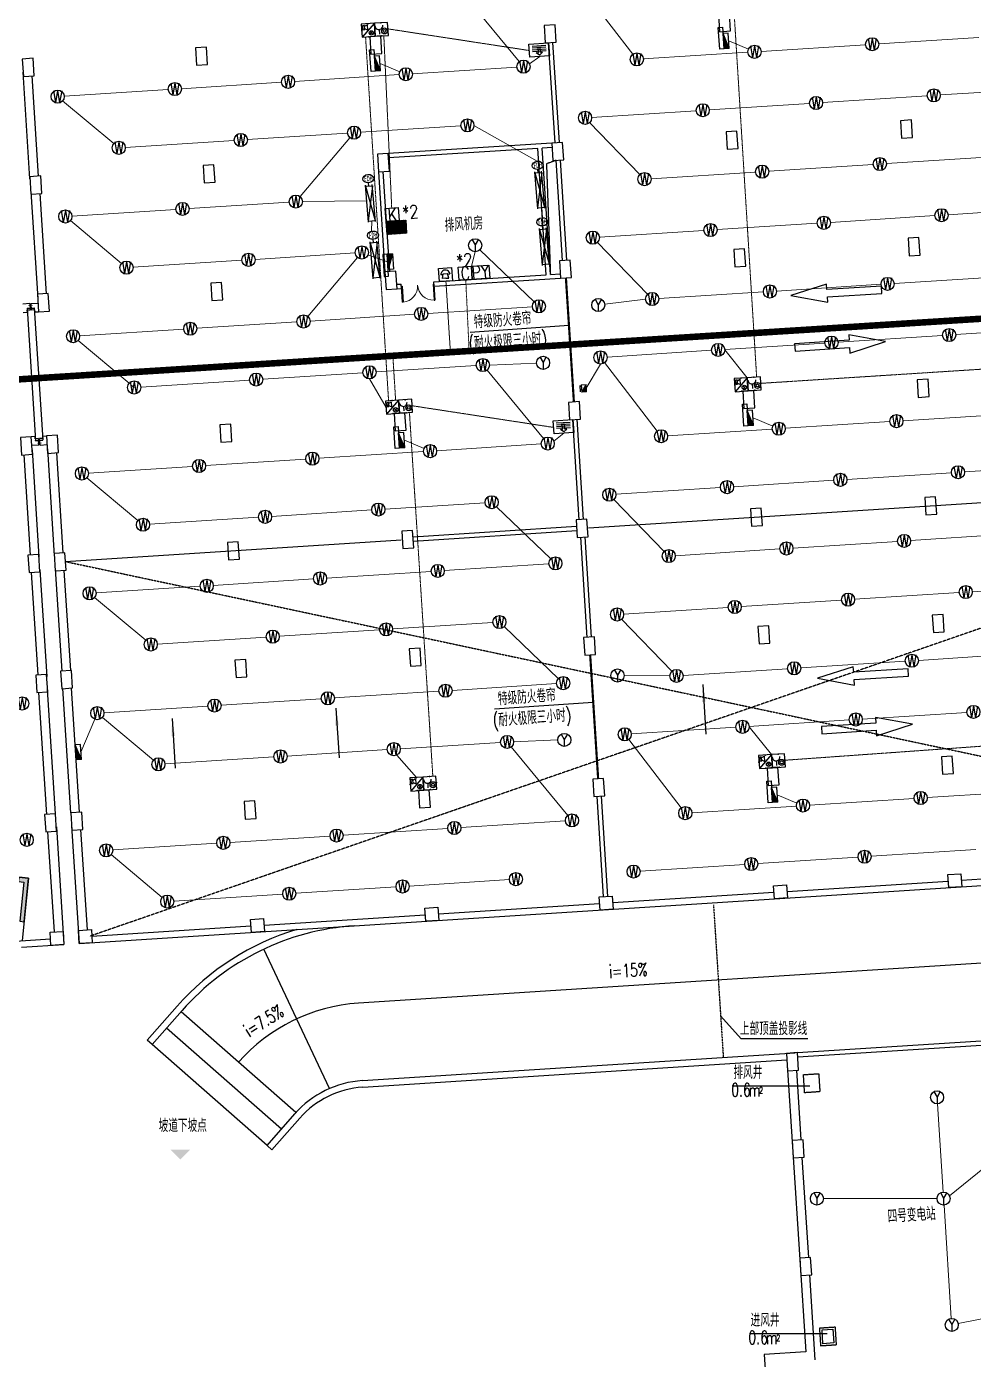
# Model space of a CAD drawing. Extents: x -781653 to 929899, y -292639 to -18670.
# Drawn here: x -137825 to -94473, y -197944 to -136896 of the extents above; entities that cross this region are included whole.
import ezdxf
from ezdxf.enums import TextEntityAlignment as Align

# ---------------------------------------------------------------- set-up
doc = ezdxf.new("R2010")
doc.units = 0
doc.header["$LTSCALE"] = 10
doc.header["$MEASUREMENT"] = 0
for name, pattern in [('ACAD_ISO11W100', [33.5, 12, -3, 12, -3, 0.5, -3]), ('BORDER', [1.75, 0.5, -0.25, 0.5, -0.25, 0, -0.25]), ('DASH', [0.35, 0.25, -0.1]), ('DASHDOT', [1, 0.5, -0.25, 0, -0.25]), ('DASHED', [0.75, 0.5, -0.25]), ('DIVIDE2', [0.625, 0.25, -0.125, 0, -0.125, 0, -0.125])]:
    doc.linetypes.add(name, pattern=pattern)
doc.layers.get('0').update_dxf_attribs({"linetype": 'CONTINUOUS'})
for name, color, linetype in [('A-STAIRS', 9, 'CONTINUOUS'), ('AC-DUCT', 4, 'CONTINUOUS'), ('COLU', 1, 'CONTINUOUS'), ('DIM_ELEV', 3, 'CONTINUOUS'), ('HT-TEXT', 7, 'CONTINUOUS'), ('JPS-X', 1, 'BORDER'), ('JPS-XHS', 7, 'CONTINUOUS'), ('k-送风', 1, 'CONTINUOUS'), ('K-防火阀', 7, 'CONTINUOUS'), ('RD-equip', 3, 'CONTINUOUS'), ('solid', 252, 'CONTINUOUS'), ('STAIR', 9, 'CONTINUOUS'), ('TEXT', 7, 'CONTINUOUS'), ('wall', 8, 'CONTINUOUS'), ('wall-jg', 7, 'CONTINUOUS'), ('WINDOW', 4, 'CONTINUOUS'), ('消防加墙', 2, 'CONTINUOUS'), ('结构墙', 7, 'CONTINUOUS'), ('行车方向', 4, 'CONTINUOUS'), ('行车线', 207, 'CONTINUOUS')]:
    doc.layers.add(name, color=color, linetype=linetype)
doc.layers.add('RD-line', color=2, linetype='CONTINUOUS', lineweight=0)
doc.styles.add('FS1', font='txt4', dxfattribs={"width": 0.8, "bigfont": 'fstxt'})
doc.styles.add('FS2', font='tjromans.shx', dxfattribs={"width": 0.8, "bigfont": 'tjhztxt.shx'})
doc.styles.add('K-KHZ', font='', dxfattribs={"width": 0.8})
doc.styles.get("Standard").update_dxf_attribs({"font": 'GBENOR', "bigfont": 'GBCBIG'})
doc.styles.get('K-KHZ').set_extended_font_data('SimSun')

# ---------------------------------------------------------------- blocks, each defined once
blk = doc.blocks.new('A$C2AE17321')
at = {"layer": 'solid'}
blk.add_hatch(color=256, dxfattribs=at).paths.add_polyline_path([(44600, 7500), (44600, 5500), (44400, 5500), (44400, 7300), (44150, 7300), (44150, 7500)])
at = {"layer": 'wall-jg'}
blk.add_lwpolyline([(44150, 7300), (44400, 7300), (44400, 5500), (44600, 5500), (44600, 7500), (44150, 7500)], close=True, dxfattribs=at)
blk = doc.blocks.new('_ARROW')
blk.add_solid([(0, 0), (-1, 0.1), (-1, -0.1)])
blk = doc.blocks.new('A$C1C157CE4')
at = {"layer": '行车线', "linetype": 'DASH', "ltscale": 3000}
for points in [[(4167, 2967), (1667, 2967), (1667, 3217), (0, 2800), (1667, 2383), (1667, 2633), (4167, 2633)], [(2531, 833), (2531, 583), (31, 583), (31, 250), (2531, 250), (2531, 0), (4198, 417)]]:
    blk.add_lwpolyline(points, close=True, dxfattribs=at)
blk = doc.blocks.new('A$C7EC620A8')
at = {"layer": 'COLU'}
for points in [[(243203, 82806), (243702, 82838), (243651, 83637), (243152, 83605), (243203, 82806)], [(235219, 82293), (235718, 82325), (235667, 83123), (235168, 83091), (235219, 82293)], [(227236, 81779), (227735, 81811), (227684, 82609), (227185, 82577), (227236, 81779)], [(219252, 81265), (219751, 81297), (219700, 82096), (219201, 82064), (219252, 81265)], [(211319, 80755), (211818, 80787), (211766, 81585), (211268, 81553), (211319, 80755)], [(251533, 77931), (252032, 77963), (251981, 78761), (251482, 78729), (251533, 77931)], [(243550, 77417), (244049, 77449), (243997, 78248), (243498, 78216), (243550, 77417)], [(235566, 76904), (236065, 76936), (236014, 77734), (235515, 77702), (235566, 76904)], [(227583, 76390), (228082, 76422), (228030, 77220), (227531, 77188), (227583, 76390)], [(219599, 75876), (220098, 75908), (220047, 76707), (219548, 76675), (219599, 75876)], [(211666, 75366), (212165, 75398), (212113, 76196), (211614, 76164), (211666, 75366)], [(251880, 72542), (252379, 72574), (252328, 73373), (251829, 73340), (251880, 72542)], [(243896, 72028), (244395, 72061), (244344, 72859), (243845, 72827), (243896, 72028)], [(235913, 71515), (236412, 71547), (236361, 72345), (235862, 72313), (235913, 71515)], [(227929, 71001), (228428, 71033), (228377, 71832), (227878, 71800), (227929, 71001)], [(219946, 70487), (220445, 70520), (220394, 71318), (219895, 71286), (219946, 70487)], [(212012, 69977), (212511, 70009), (212460, 70808), (211961, 70775), (212012, 69977)], [(252297, 66056), (252796, 66088), (252745, 66886), (252246, 66854), (252297, 66056)], [(244314, 65542), (244813, 65574), (244761, 66372), (244262, 66340), (244314, 65542)], [(228347, 64515), (228846, 64547), (228794, 65345), (228295, 65313), (228347, 64515)], [(236330, 65028), (236829, 65060), (236778, 65859), (236279, 65827), (236330, 65028)], [(220363, 64001), (220862, 64033), (220811, 64831), (220312, 64799), (220363, 64001)], [(211232, 63413), (211731, 63446), (211680, 64244), (211181, 64212), (211232, 63413)], [(212430, 63490), (212929, 63523), (212877, 64321), (212378, 64289), (212430, 63490)], [(252644, 60667), (253143, 60699), (253092, 61497), (252593, 61465), (252644, 60667)], [(236677, 59639), (237176, 59671), (237125, 60470), (236626, 60438), (236677, 59639)], [(244660, 60153), (245159, 60185), (245108, 60983), (244609, 60951), (244660, 60153)], [(228693, 59126), (229192, 59158), (229141, 59956), (228642, 59924), (228693, 59126)], [(220710, 58612), (221209, 58644), (221158, 59443), (220659, 59410), (220710, 58612)], [(212776, 58102), (213275, 58134), (213224, 58932), (212725, 58900), (212776, 58102)], [(245007, 54764), (245506, 54796), (245455, 55595), (244956, 55563), (245007, 54764)], [(252991, 55278), (253490, 55310), (253438, 56108), (252939, 56076), (252991, 55278)], [(237024, 54251), (237523, 54283), (237471, 55081), (236972, 55049), (237024, 54251)], [(229040, 53737), (229539, 53769), (229488, 54567), (228989, 54535), (229040, 53737)], [(221057, 53223), (221556, 53255), (221504, 54054), (221005, 54022), (221057, 53223)], [(211932, 52536), (212431, 52568), (212380, 53366), (211881, 53334), (211932, 52536)], [(213073, 52710), (213572, 52742), (213521, 53540), (213022, 53508), (213073, 52710)], [(253408, 48791), (253907, 48823), (253856, 49622), (253357, 49590), (253408, 48791)], [(245425, 48278), (245924, 48310), (245872, 49108), (245373, 49076), (245425, 48278)], [(237441, 47764), (237940, 47796), (237889, 48594), (237390, 48562), (237441, 47764)], [(229458, 47250), (229957, 47282), (229905, 48081), (229406, 48049), (229458, 47250)], [(213540, 46226), (214039, 46258), (213988, 47057), (213489, 47025), (213540, 46226)], [(221474, 46737), (221973, 46769), (221922, 47567), (221423, 47535), (221474, 46737)], [(212343, 46149), (212842, 46181), (212791, 46980), (212292, 46947), (212343, 46149)], [(253653, 44198), (254252, 44236), (254291, 43637), (253692, 43599)], [(245670, 43684), (246269, 43722), (246307, 43124), (245709, 43085)], [(237686, 43170), (238285, 43209), (238324, 42610), (237725, 42571)], [(221720, 42143), (222318, 42181), (222357, 41583), (221758, 41544)], [(229703, 42657), (230302, 42695), (230340, 42096), (229742, 42058)], [(212538, 41552), (213137, 41591), (213176, 40992), (212577, 40953)], [(213836, 41636), (214435, 41674), (214473, 41075), (213874, 41037)], [(246316, 35208), (246815, 35240), (246763, 36038), (246264, 36006), (246316, 35208)], [(246572, 31216), (247071, 31248), (247020, 32047), (246521, 32014), (246572, 31216)], [(246919, 25827), (247418, 25859), (247367, 26658), (246868, 26626), (246919, 25827)]]:
    blk.add_lwpolyline(points, close=True, dxfattribs=at)
blk.add_lwpolyline([(211528, 58823), (211579, 58025), (212078, 58057), (212026, 58855), (211528, 58823)], dxfattribs=at)
at = {"layer": '结构墙', "linetype": 'ByBlock'}
for p, q in [((211621, 76064), (211306, 80954)), ((212013, 76190), (211718, 80780)), ((211659, 75466), (211974, 70576)), ((212065, 75392), (212360, 70801)), ((211612, 70352), (211288, 70331)), ((211662, 70355), (211987, 70376)), ((211488, 69943), (211314, 69932)), ((211838, 69966), (212012, 69977)), ((211854, 64255), (211680, 64244)), ((212204, 64278), (212378, 64289)), ((212030, 63866), (211705, 63845)), ((211718, 63645), (212033, 58755)), ((212080, 63869), (212404, 63890)), ((212417, 63690), (212731, 58800)), ((212829, 63516), (213124, 58926)), ((211332, 63420), (211627, 58829)), ((211679, 58031), (211980, 53341)), ((212071, 58156), (212386, 53267)), ((212770, 58201), (213072, 53511)), ((213176, 58127), (213471, 53537)), ((212391, 46954), (212032, 52542)), ((212791, 46980), (212425, 52668)), ((213489, 47025), (213123, 52713)), ((213888, 47050), (213522, 52738)), ((213528, 46426), (213874, 41037)), ((212829, 46381), (213176, 40992)), ((213940, 46252), (214235, 41661)), ((213874, 41037), (261675, 44112)), ((254272, 43937), (261656, 44412)), ((238305, 42909), (245689, 43384)), ((246288, 43423), (253673, 43898)), ((230321, 42396), (237706, 42871)), ((222338, 41882), (229722, 42357)), ((214454, 41375), (221739, 41844)), ((211230, 40867), (213176, 40992)), ((216994, 36608), (218361, 38163)), ((217219, 36410), (218587, 37965)), ((217219, 36410), (216994, 36608)), ((226841, 34757), (246663, 36032)), ((226861, 34457), (246283, 35707)), ((246283, 35707), (247144, 22334)), ((246715, 35233), (246920, 32040)), ((222477, 31788), (223751, 33237)), ((222702, 31590), (223976, 33039)), ((222477, 31788), (222702, 31590)), ((246972, 31242), (247267, 26651)), ((247318, 25853), (247569, 21961)), ((247144, 22334), (245248, 22212)), ((245248, 22212), (245428, 19418))]:
    blk.add_line(p, q, dxfattribs=at)
at = {"layer": '结构墙'}
for p, q in [((211612, 70352), (211632, 70053)), ((211662, 70355), (211682, 70056)), ((211632, 70053), (211482, 70043)), ((211482, 70043), (211488, 69943)), ((211831, 70066), (211682, 70056)), ((211831, 70066), (211838, 69966)), ((211861, 64155), (211854, 64255)), ((212011, 64165), (211861, 64155)), ((212030, 63866), (212011, 64165)), ((212210, 64178), (212060, 64168)), ((212080, 63869), (212060, 64168)), ((212210, 64178), (212204, 64278))]:
    blk.add_line(p, q, dxfattribs=at)
at = {"layer": '结构墙', "linetype": 'ByBlock'}
for points in [[(212738, 41565), (212443, 46156)], [(166493, 41830), (169975, 41471), (170067, 42366), (173748, 41987), (173615, 40694), (181572, 39875), (181706, 41168), (185386, 40789), (185294, 39893), (192058, 39197), (192150, 40092), (195831, 39713), (195698, 38420), (203656, 37600), (203789, 38893), (207469, 38514), (207377, 37619), (210560, 37291), (210958, 41150), (212558, 41253)]]:
    blk.add_lwpolyline(points, dxfattribs=at)
for centre, radius, start in [((227224, 30372), 11800, 106.6287), ((227224, 30372), 11500, 93.68132), ((227130, 30266), 4500, 93.68132), ((227130, 30266), 4200, 93.68132)]:
    blk.add_arc(centre, radius, start, 138.68132, dxfattribs=at)
blk = doc.blocks.new('$DorLib2D$00000002')
for p, q in [((-0.5, 0), (-0.5, 0.4875)), ((-0.475, 0.4875), (-0.5, 0.4875)), ((-0.475, 0), (-0.475, 0.4875)), ((0.475, 0), (0.475, 0.4875)), ((0.475, 0.4875), (0.5, 0.4875)), ((0.5, 0), (0.5, 0.4875)), ((-0.5, 0), (-0.475, 0)), ((0.5, 0), (0.475, 0))]:
    blk.add_line(p, q)
at = {"lineweight": 13}
for centre, start, end in [((-0.4875, 0), 0, 88.53072), ((0.4875, 0), 91.46928, 180)]:
    blk.add_arc(centre, 0.4875, start, end, dxfattribs=at)
blk = doc.blocks.new('A$C39E649AF')
at = {"layer": 'TEXT', "style": 'FS2', "width": 0.7}
for s, height, p in [('2', 300, (481, 220)), ('m', 600, (179, 0))]:
    blk.add_text(s, height=height, rotation=0.16112, dxfattribs=at).set_placement(p, align=Align.BOTTOM_CENTER)
blk = doc.blocks.new('yy')
at = {"layer": 'RD-equip'}
blk.add_circle((0, 0), 200, dxfattribs=at)
at = {"layer": 'RD-equip', "color": 4, "style": 'FS1', "width": 0.8}
blk.add_attdef('Y', text='', height=360, dxfattribs=at).set_placement((0, 0), align=Align.MIDDLE)
blk = doc.blocks.new('$equip$00001630')
for p, q in [((-0.5, 0), (-0.5, -1)), ((0.5, 0), (-0.5, 0)), ((0.5, -1), (0.5, 0)), ((-0.5, -1), (0.5, -1)), ((-0.17, -0.5), (-0.17, -0.85))]:
    blk.add_line(p, q)
for radius in [0.226, 0.113]:
    blk.add_circle((0.23, -0.64), radius)
blk.add_arc((-0.17, -0.2), 0.3, 180, 0)
for p in [(0, 0), (-0.5, -0.5), (0, -1), (0.5, -0.5)]:
    blk.add_point(p)
at = {"flags": 9}
blk.add_attdef('A', (0, 0), '', height=0.00002, dxfattribs=at)
blk.add_attdef('B', text='', height=0.4, dxfattribs=at).set_placement((0.88, -0.7), align=Align.MIDDLE_CENTER)
blk = doc.blocks.new('$equip$00001636')
for p, q in [((0.5, 0), (-0.5, 0)), ((0.5, 0), (-0.5, -1)), ((-0.5, 0), (-0.5, -1)), ((0.5, -1), (0.5, 0)), ((-0.5, -1), (0.5, -1)), ((-0.42, -0.13, 0), (-0.42, -0.43, 0)), ((-0.27, -0.13, 0), (-0.42, -0.13, 0)), ((-0.42, -0.43, 0), (-0.27, -0.43, 0)), ((-0.27, -0.18, 0), (-0.07, -0.08, 0)), ((-0.27, -0.43, 0), (-0.27, -0.13, 0)), ((-0.07, -0.48, 0), (-0.27, -0.38, 0)), ((-0.07, -0.08, 0), (-0.07, -0.48, 0)), ((0.11, -0.6), (0.34, -0.84)), ((0.11, -0.84), (0.34, -0.6))]:
    blk.add_line(p, q)
blk.add_circle((0.22, -0.72), 0.169)
for p in [(0, 0), (-0.5, -0.5), (0, -1), (0.5, -0.5)]:
    blk.add_point(p)
at = {"flags": 9}
blk.add_attdef('A', (0, 0), '', height=0.00002, dxfattribs=at)
blk.add_attdef('B', text='', height=0.4, dxfattribs=at).set_placement((0.88, -0.7), align=Align.MIDDLE_CENTER)
blk = doc.blocks.new('sdfgsdgsdgdsg')
at = {"layer": 'RD-equip', "xscale": 600, "yscale": 600, "zscale": 600, "rotation": 359.9999999999889}
for name, p in [('$equip$00001636', (-300, 600)), ('$equip$00001630', (300, 600))]:
    blk.add_blockref(name, p, dxfattribs=at)
blk = doc.blocks.new('DXHS')
at = {"layer": 'JPS-XHS'}
blk.add_hatch(color=256, dxfattribs=at).paths.add_polyline_path([(-350, 240), (-350, 0), (350, 0)])
at = {"layer": 'JPS-XHS', "linetype": 'Continuous'}
for p, q in [((-350, 240), (-350, 0)), ((-350, 240), (350, 240)), ((-350, 0), (350, 0)), ((350, 240), (350, 0))]:
    blk.add_line(p, q, dxfattribs=at)
at = {"layer": 'JPS-XHS'}
blk.add_line((-350, 240), (350, 0), dxfattribs=at)
blk = doc.blocks.new('SB')
at = {"linetype": 'Continuous'}
blk.add_hatch(color=256, dxfattribs=at).paths.add_polyline_path([(0, 110), (0, -110), (330, -110)])
for p, q in [((0, 110), (330, -110)), ((330, 110), (0, 110)), ((0, -110), (0, 110)), ((17, 166), (313, 166)), ((313, 166), (172, 193)), ((330, 110), (330, -110)), ((0, -110), (330, -110))]:
    blk.add_line(p, q, dxfattribs=at)
blk = doc.blocks.new('XFDH')
at = {"color": 4}
for p, q in [((-73, 0), (-139, 0)), ((-94, -111), (-67, 29)), ((-67, 29), (62, 29)), ((94, -111), (62, 29)), ((139, 0), (71, 0)), ((0, -111), (-94, -111)), ((0, -111), (94, -111))]:
    blk.add_line(p, q, dxfattribs=at)
blk.add_ellipse((0, 0), major_axis=(98.3, 98.3), ratio=1, start_param=5.497787, end_param=8.63938, dxfattribs=at)
at = {"layer": 'RD-equip'}
blk.add_lwpolyline([(-201, 200), (199, 200), (199, -200), (-201, -200)], close=True, dxfattribs=at)
blk = doc.blocks.new('FHJL')
at = {"layer": 'RD-equip', "color": 4}
for p, q in [((-212, 331), (210, 331)), ((-212, 274), (210, 274)), ((-212, 221), (210, 221)), ((-212, 168), (210, 168)), ((-97, 120), (-31, 120)), ((0, 43), (-97, 120)), ((-31, 120), (-31, 293)), ((0, 43), (97, 120)), ((31, 120), (31, 293)), ((97, 120), (31, 120))]:
    blk.add_line(p, q, dxfattribs=at)
at = {"layer": 'RD-equip'}
blk.add_lwpolyline([(300, 400), (300, 0), (-300, 0), (-300, 400)], close=True, dxfattribs=at)
blk = doc.blocks.new('fsdgsdgdfgdgdgdg')
at = {"layer": 'RD-equip', "color": 4}
for p, q in [((-29, 399), (156, 613)), ((-26, 366), (189, 615)), ((-24, 332), (223, 618)), ((-22, 299), (257, 620)), ((-19, 265), (290, 623)), ((-17, 231), (324, 625)), ((-14, 198), (357, 627)), ((-12, 164), (391, 630)), ((-9, 131), (425, 632)), ((-7, 97), (458, 635)), ((-5, 64), (492, 637)), ((-2, 30), (525, 639)), ((4, 0), (559, 642)), ((37, 3), (593, 644)), ((71, 5), (626, 647)), ((104, 8), (660, 649)), ((138, 10), (693, 652)), ((172, 12), (727, 654)), ((205, 15), (760, 656)), ((239, 17), (794, 659)), ((272, 20), (828, 661)), ((306, 22), (854, 656)), ((340, 25), (857, 622)), ((-41, 567), (-12, 601)), ((-39, 534), (21, 603)), ((-36, 500), (55, 606)), ((-34, 467), (89, 608)), ((-31, 433), (122, 610)), ((373, 27), (859, 589)), ((407, 29), (862, 555)), ((440, 32), (864, 521)), ((474, 34), (866, 488)), ((507, 37), (869, 454)), ((541, 39), (871, 421)), ((575, 41), (874, 387)), ((608, 44), (876, 353)), ((642, 46), (879, 320)), ((675, 49), (881, 286)), ((709, 51), (883, 253)), ((743, 54), (886, 219)), ((776, 56), (888, 186)), ((810, 58), (891, 152)), ((843, 61), (893, 118)), ((877, 63), (896, 85))]:
    blk.add_line(p, q, dxfattribs=at)
at = {"layer": 'RD-equip'}
blk.add_lwpolyline([(-43, 598), (854, 663), (897, 65), (0, 0)], close=True, dxfattribs=at)
blk = doc.blocks.new('FI1600K')
at = {"layer": 'K-防火阀'}
for p, q in [((0, -50), (0, 1650)), ((320, 1600), (0, 0)), ((0, 1600), (320, 0)), ((0, 1600), (320, 1600)), ((160, 1600), (160, 1750)), ((320, -50), (320, 1650)), ((0, 0), (320, 0))]:
    blk.add_line(p, q, dxfattribs=at)
at = {"layer": 'K-防火阀', "const_width": 25}
blk.add_lwpolyline([(148, 801, 1), (172, 801, 1)], format="xyb", close=True, dxfattribs=at)
at = {"layer": 'K-防火阀'}
blk.add_ellipse((160, 1940), major_axis=(255, 0), ratio=0.74203, dxfattribs=at)
at = {"layer": 'K-防火阀', "style": 'K-KHZ', "width": 0.65, "flags": 4}
blk.add_attdef('F', text='', height=250, dxfattribs=at).set_placement((160, 1820), align=Align.CENTER)

msp = doc.modelspace()

# ---------------------------------------------------------------- hatches: boundary and pattern name
at = {"layer": 'DIM_ELEV', "linetype": 'ByBlock'}
msp.add_hatch(color=256, dxfattribs=at).paths.add_polyline_path([(-130786.6, -188790.8), (-131236.6, -188340.8), (-130336.6, -188340.8)])

# ---------------------------------------------------------------- linework, layer by layer
at = {"layer": 'A-STAIRS', "linetype": 'DASH', "ltscale": 5}
for p, q in [((-73698.6, -157388.2), (-134939.1, -178564)), ((-136043.4, -161399.5), (-73819.2, -174631.5)), ((-106372.4, -177126.8), (-105922.9, -184112.4))]:
    msp.add_line(p, q, dxfattribs=at)
at = {"layer": 'A-STAIRS'}
for p, q in [((-112092.9, -159858.5), (-80757.7, -157842.4)), ((-136043.4, -161399.5), (-120675.2, -160410.7)), ((-123961.1, -185541.5), (-126967.1, -179155.4)), ((-125495.3, -186642.7), (-130753.1, -182020.6)), ((-126155.6, -187393.7), (-131413.4, -182771.7)), ((-126816.3, -188144.4), (-132073.6, -183522.7))]:
    msp.add_line(p, q, dxfattribs=at)
at = {"layer": 'A-STAIRS', "linetype": 'DASH'}
msp.add_lwpolyline([(-113577.2, -143019), (-114021.1, -143181.9), (-113842.1, -148246.8)], dxfattribs=at)
at = {"layer": 'A-STAIRS'}
msp.add_lwpolyline([(-88387.6, -179426.8), (-122629.7, -181629.9, 0.1989124), (-128124.4, -184331.5)], format="xyb", dxfattribs=at)
at = {"layer": 'A-STAIRS', "linetype": 'DASH'}
for points in [[(-102252.4, -184903.3), (-101553.8, -184858.4), (-101500.5, -185686.7), (-102199.1, -185731.6)], [(-101506, -196504.6), (-100807.4, -196459.6), (-100754.1, -197287.9), (-101452.7, -197332.8)]]:
    msp.add_lwpolyline(points, close=True, dxfattribs=at)
at = {"layer": 'DIM_ELEV', "linetype": 'ByBlock'}
for points in [[(-106865.5, -167028.4), (-106719.2, -169303.3)], [(-123662, -168109.1), (-123515.6, -170384)], [(-131164.4, -168591.8), (-131018, -170866.7)]]:
    msp.add_lwpolyline(points, dxfattribs=at)
at = {"layer": 'HT-TEXT'}
for p, q in [((-117514.5, -150887.1), (-112991.1, -150570.8)), ((-116403.7, -168151.4), (-111880.3, -167835.1))]:
    msp.add_line(p, q, dxfattribs=at)
at = {"layer": 'k-送风', "linetype": 'ByBlock'}
msp.add_lwpolyline([(-101399.8, -196597.9), (-100900.8, -196565.8), (-100860.3, -197194.5), (-101359.3, -197226.6)], close=True, dxfattribs=at)
at = {"layer": 'RD-equip'}
for points in [[(-121406.3, -145226.3), (-120807.9, -145183.1), (-120764.7, -145781.6), (-121363.1, -145824.7)], [(-118058.9, -147916.9), (-117460.5, -147873.7), (-117417.3, -148472.2), (-118015.7, -148515.4)], [(-117460.5, -147873.7), (-116662.5, -147816.1), (-116619.3, -148414.6), (-117417.3, -148472.2)]]:
    msp.add_lwpolyline(points, close=True, dxfattribs=at)
at = {"layer": 'RD-line'}
for p, q in [((-117854.2, -135363.8), (-115265.1, -138498.1)), ((-112473.7, -135023.7), (-110067.5, -138157.6)), ((-105672, -137550.2), (-104772.1, -137931.7)), ((-99406.4, -137721.4), (-104196.5, -138029.6)), ((-94217.2, -137387.5), (-98807.7, -137682.9)), ((-121639, -138577.5), (-120739.1, -138959.1)), ((-114802.1, -138602.7), (-114331.9, -138259.5)), ((-104795.3, -138068.1), (-109585.4, -138376.3)), ((-120762.3, -139095.4), (-125552.4, -139403.6)), ((-115373.4, -138748.7), (-120163.5, -139056.9)), ((-131340.4, -139776), (-136106.8, -140082.7)), ((-126151.1, -139442.1), (-130741.6, -139737.5)), ((-95985.5, -140026.2), (-91195.4, -139718)), ((-136176.2, -140294.6), (-133837.6, -142254.1)), ((-101374.3, -140372.9), (-96584.2, -140064.7)), ((-111952.5, -141053.5), (-107162.4, -140745.3)), ((-106563.6, -140706.8), (-101973.1, -140411.4)), ((-122530.6, -141734.1), (-117940.1, -141438.8)), ((-117340.7, -141419.5), (-114440.6, -143058.2)), ((-112043.2, -141288.4), (-109740.2, -143668.6)), ((-133308.3, -142427.5), (-128318.6, -142106.5)), ((-127719.9, -142068), (-123129.4, -141772.6)), ((-125305, -144682.4), (-123023.6, -141982.5)), ((-99053.3, -143210), (-103843.4, -143518.2)), ((-93864, -142876.2), (-98454.5, -143171.5)), ((-104442.2, -143556.8), (-109232.2, -143865)), ((-130987.3, -145264.7), (-135753.6, -145571.3)), ((-125798, -144930.8), (-130388.5, -145226.1)), ((-125198.6, -144911.5), (-122256.9, -144867.8)), ((-114209.7, -145648.4), (-114240, -145178)), ((-95632.3, -145514.9), (-90842.2, -145206.7)), ((-135823.1, -145783.3), (-133484.5, -147742.8)), ((-122034.4, -146268.1), (-122020.1, -145790.2)), ((-106210.5, -146195.4), (-101620, -145900.1)), ((-101021.2, -145861.6), (-96231.1, -145553.4)), ((-111599.3, -146542.2), (-106809.2, -146234)), ((-117071, -147115.7), (-114584.3, -149499.2)), ((-111690.1, -146777), (-109387.1, -149157.3)), ((-132955.2, -147916.2), (-127965.5, -147595.2)), ((-127366.7, -147556.6), (-122776.2, -147261.3)), ((-124951.8, -150171), (-122670.5, -147471.2)), ((-121294.2, -147674.1), (-122195.1, -147345)), ((-117460.5, -147873.7), (-117287.6, -147208.1)), ((-98700.2, -148698.7), (-103490.2, -149006.9)), ((-93510.9, -148364.8), (-98101.4, -148660.2)), ((-109478.5, -149372.9), (-111351.7, -149609.7)), ((-104089, -149045.4), (-108879.1, -149353.6)), ((-120056, -150072.7), (-124846.1, -150380.9)), ((-114667.1, -149726), (-119457.2, -150034.2)), ((-130634.1, -150753.3), (-135400.5, -151060)), ((-125444.9, -150419.4), (-130035.4, -150714.8)), ((-95279.2, -151003.5), (-90489.1, -150695.3)), ((-135469.9, -151271.9), (-133131.4, -153231.4)), ((-105857.3, -151684.1), (-101266.8, -151388.7)), ((-100668.1, -151350.2), (-95878, -151042)), ((-111246.2, -152030.8), (-106456.1, -151722.6)), ((-105856.7, -151703.4), (-104823, -152977.5)), ((-121824.3, -152711.4), (-117233.8, -152416.1)), ((-116634.4, -152396.8), (-114475.6, -152309.8)), ((-112196.3, -153458.3), (-111545.6, -152350.1)), ((-111362.9, -152288), (-108956.7, -155421.9)), ((-132602, -153404.8), (-127612.3, -153083.8)), ((-127013.6, -153045.3), (-122423.1, -152749.9)), ((-122123.7, -153030.7), (-121367.9, -154345.9)), ((-116743.4, -152628.1), (-114154.3, -155762.4)), ((-133051.5, -153298.3), (-132901.4, -153424.1)), ((-104561.3, -154814.5), (-103661.3, -155196)), ((-98295.7, -154985.7), (-103085.7, -155293.9)), ((-93106.4, -154651.8), (-97696.9, -154947.2)), ((-113683.3, -155885.8), (-113221.1, -155523.8)), ((-103684.5, -155332.4), (-108474.6, -155640.6)), ((-120528.2, -155841.8), (-119628.3, -156223.4)), ((-114262.6, -156013), (-119052.7, -156321.2)), ((-125040.4, -156706.4), (-129630.9, -157001.8)), ((-119651.5, -156359.7), (-124441.6, -156667.9)), ((-130229.6, -157040.3), (-134996, -157347)), ((-100263.6, -157637.2), (-95473.5, -157329)), ((-94874.7, -157290.5), (-90084.6, -156982.3)), ((-135065.4, -157558.9), (-132726.9, -159518.4)), ((-110841.7, -158317.8), (-106051.6, -158009.6)), ((-105452.8, -157971.1), (-100862.3, -157675.7)), ((-121419.8, -158998.4), (-116829.3, -158703.1)), ((-110932.5, -158552.7), (-108629.5, -160932.9)), ((-126609.1, -159332.3), (-122018.6, -159036.9)), ((-116313.3, -158891.4), (-113826.7, -161274.8)), ((-132197.5, -159691.8), (-127207.8, -159370.8)), ((-97942.5, -160474.3), (-102732.6, -160782.5)), ((-92753.2, -160140.5), (-97343.7, -160435.8)), ((-103331.4, -160821.1), (-108121.5, -161129.3)), ((-113909.5, -161501.7), (-118699.6, -161809.8)), ((-124687.2, -162195.1), (-129277.7, -162490.4)), ((-119298.4, -161848.4), (-124088.5, -162156.6)), ((-129876.5, -162529), (-134642.9, -162835.6)), ((-99910.4, -163125.9), (-95120.3, -162817.7)), ((-94521.6, -162779.2), (-89731.5, -162471)), ((-134712.3, -163047.6), (-132373.7, -165007.1)), ((-110488.5, -163806.5), (-105698.4, -163498.3)), ((-105099.7, -163459.7), (-100509.2, -163164.4)), ((-121066.7, -164487.1), (-116476.2, -164191.7)), ((-110579.3, -164041.3), (-108276.3, -166421.6)), ((-126255.9, -164820.9), (-121665.4, -164525.6)), ((-115960.2, -164380), (-113473.6, -166763.5)), ((-131844.4, -165180.5), (-126854.7, -164859.5)), ((-97589.4, -165963), (-102379.5, -166271.2)), ((-92400.1, -165629.1), (-96990.6, -165924.5)), ((-110467.3, -166619), (-108367.7, -166634.9)), ((-102978.2, -166309.7), (-107768.3, -166617.9)), ((-113556.4, -166990.3), (-118346.5, -167298.5)), ((-124334.1, -167683.7), (-128924.6, -167979.1)), ((-118945.2, -167337), (-123735.3, -167645.2)), ((-129523.3, -168017.6), (-134289.7, -168324.3)), ((-99557.3, -168614.5), (-94767.2, -168306.3)), ((-135341.9, -170122.8), (-134706, -168619.8)), ((-134359.2, -168536.2), (-132020.6, -170495.7)), ((-110135.4, -169295.1), (-105345.3, -168986.9)), ((-104746.5, -168948.4), (-100156, -168653)), ((-104745.9, -168967.7), (-103712.2, -170241.8)), ((-120713.5, -169975.7), (-116123, -169680.4)), ((-113504, -169570.2), (-115523.6, -169661.1)), ((-110252.1, -169552.3), (-107845.9, -172686.2)), ((-125902.8, -170309.6), (-121312.3, -170014.2)), ((-120875.8, -170261.8), (-119978.7, -171290.1)), ((-115632.6, -169892.4), (-113043.5, -173026.7)), ((-131491.3, -170669.1), (-126501.6, -170348.1)), ((-103450.5, -172078.8), (-102550.5, -172460.3)), ((-91995.6, -171916.1), (-96586.1, -172211.5)), ((-102573.7, -172596.7), (-107363.8, -172904.9)), ((-97184.9, -172250), (-101975, -172558.2)), ((-113151.9, -173277.3), (-117942, -173585.5)), ((-123929.6, -173970.7), (-128520.1, -174266.1)), ((-118540.7, -173624), (-123330.8, -173932.2)), ((-129118.8, -174304.6), (-133885.2, -174611.3)), ((-99152.8, -174901.5), (-94362.7, -174593.3)), ((-133954.7, -174823.2), (-131616.1, -176782.7)), ((-104342, -175235.4), (-99751.5, -174940)), ((-109730.9, -175582.1), (-104940.8, -175273.9)), ((-125498.3, -176596.6), (-120907.8, -176301.2)), ((-120309, -176262.7), (-115718.5, -175967.4)), ((-131086.7, -176956.1), (-126097.1, -176635.1)), ((-95854.2, -190278.6), (-96114, -186241.8)), ((-95564.9, -190447.3), (-93637.5, -188892.5)), ((-101335, -190578), (-96135, -190578)), ((-95481.8, -196066.7), (-95815.7, -190877.4)), ((-89404.9, -195147.2), (-95168.5, -196306.9))]:
    msp.add_line(p, q, dxfattribs=at)
at = {"layer": 'RD-line', "color": 1, "linetype": 'ACAD_ISO11W100', "ltscale": 0.05}
for p, q in [((-105425.6, -136279.2), (-104395.3, -152947.7)), ((-121250.5, -154037, 0), (-122304.5, -137370.2, 0)), ((-120927.5, -154014.4), (-121056.1, -151973.6)), ((-104203.6, -153235), (-81450.2, -151777.6)), ((-119224.4, -171237.4), (-120295.5, -154571.8)), ((-103092.8, -170499.3), (-79368.6, -168805.8))]:
    msp.add_line(p, q, dxfattribs=at)
at = {"layer": 'RD-line', "color": 1, "linetype": 'DASHDOT'}
for p, q in [((-121468.5, -137311.8), (-121107.1, -145204.7)), ((-121281.6, -136998), (-114801.3, -137990.9)), ((-120170.8, -154262.3), (-113690.6, -155255.2))]:
    msp.add_line(p, q, dxfattribs=at)
at = {"layer": 'RD-line', "color": 1, "linetype": 'DASH'}
msp.add_line((-118625.2, -148554.6), (-118420.3, -151807.5), dxfattribs=at)
at = {"layer": 'RD-line', "color": 1, "linetype": 'DIVIDE2'}
msp.add_line((-117716.5, -148493.8), (-117563, -151713.9, 0), dxfattribs=at)
at = {"layer": 'RD-line', "linetype": 'DASHED', "const_width": 300}
msp.add_lwpolyline([(-196085.9, -156700.4), (-77969.3, -149259.1), (-76408, -175817.4), (-52452.8, -174022)], dxfattribs=at)
at = {"layer": 'STAIR'}
for p, q in [((-137806.9, -149798.7, 0), (-137477.6, -149777.5, 0)), ((-137806.9, -149798.7, 0), (-137805.9, -149813.7, 0)), ((-137805.9, -149813.7, 0), (-137476.6, -149792.5, 0)), ((-137805.9, -149813.7, 0), (-137417.5, -155851.3, 0)), ((-137477.6, -149777.5, 0), (-137476.6, -149792.5, 0)), ((-137476.6, -149792.5, 0), (-137088.2, -155830.1, 0)), ((-137417.5, -155851.3, 0), (-137088.2, -155830.1, 0)), ((-137416.5, -155866.2, 0), (-137417.5, -155851.3, 0)), ((-137416.5, -155866.2, 0), (-137087.2, -155845, 0)), ((-137087.2, -155845, 0), (-137088.2, -155830.1, 0))]:
    msp.add_line(p, q, dxfattribs=at)
at = {"layer": 'STAIR', "const_width": 30, "elevation": 0}
for points in [[(-137549.8, -149666.9), (-137749.4, -149679.8)], [(-137144.7, -155964), (-137344.3, -155976.8)]]:
    msp.add_lwpolyline(points, dxfattribs=at)
at = {"layer": 'TEXT'}
for p, q in [((-105511.8, -185411.3), (-101959.3, -185411.3)), ((-104725.5, -196757), (-101173, -196757))]:
    msp.add_line(p, q, dxfattribs=at)
msp.add_lwpolyline([(-102055, -183261.1), (-105104.6, -183261.1), (-106045.3, -182211)], dxfattribs=at)
at = {"layer": 'wall'}
for p, q in [((-113628.6, -142220.7), (-113923.9, -137630.2)), ((-113429, -142207.9), (-113724.3, -137617.3)), ((-113778.3, -142230.3), (-121262.8, -142711.9)), ((-114414.1, -142471.6), (-121249.9, -142911.5)), ((-114041.7, -148259.7), (-114414.1, -142471.6)), ((-113765.4, -142429.9), (-114214.5, -142458.8)), ((-113842.1, -148246.8), (-114214.5, -142458.8)), ((-113281.9, -147609.6), (-113577.2, -143019)), ((-113082.3, -147596.7), (-113377.6, -143006.2)), ((-121710.4, -143542.3), (-121415, -148132.8)), ((-121510.8, -143529.5), (-121215.5, -148120)), ((-119181.1, -148590.3), (-114041.7, -148259.7)), ((-113842.1, -148246.8), (-113393, -148217.9)), ((-120877.5, -148699.5), (-120678, -148686.7)), ((-120864.7, -148899.1), (-120665.1, -148886.2)), ((-119168.2, -148789.9), (-113380.2, -148417.5)), ((-112517.8, -159485), (-112813.1, -154894.5)), ((-112318.2, -159472.2), (-112613.6, -154881.6)), ((-112648.2, -159794), (-120132.7, -160275.6)), ((-112635.4, -159993.6), (-120119.9, -160475.2)), ((-112466.4, -160283.3), (-112171.1, -164873.9)), ((-112266.8, -160270.5), (-111971.5, -164861)), ((-111207.4, -176736.5), (-111502.8, -172146)), ((-111407, -176749.3), (-111702.4, -172158.8))]:
    msp.add_line(p, q, dxfattribs=at)
at = {"layer": 'wall', "linetype": 'ByBlock'}
for p, q in [((-120665.1, -148886.2), (-120678, -148686.7)), ((-119168.2, -148789.9), (-119181.1, -148590.3)), ((-102530, -183894.1), (-93398.8, -183306.6)), ((-102517.1, -184093.7), (-93386, -183506.2))]:
    msp.add_line(p, q, dxfattribs=at)
at = {"layer": 'wall'}
msp.add_lwpolyline([(-154071.7, -171008.6), (-152082.2, -171213.5), (-151836.3, -168826.1), (-149747.4, -169041.3), (-149378.6, -165460.2), (-146493.8, -165757.3), (-146862.7, -169338.4), (-144773.7, -169553.6), (-145019.6, -171940.9), (-141935.9, -172258.5), (-141894.9, -171860.7), (-138711.8, -172188.5), (-139080.6, -175769.6), (-137737.7, -175907.9), (-138031.8, -178763)], dxfattribs=at)
at = {"layer": 'WINDOW', "linetype": 'DASH', "ltscale": 2, "const_width": 100}
for points in [[(-112764.7, -154089.7), (-113130.7, -148401.5)], [(-111653.9, -171354), (-112019.9, -165665.8)]]:
    msp.add_lwpolyline(points, dxfattribs=at)
at = {"layer": '消防加墙'}
for points in [[(-106088.7, -137927.7), (-106152.9, -136929.8), (-105953.3, -136916.9), (-105889.1, -137914.9)], [(-122055.6, -138955), (-122119.8, -137957.1), (-121920.3, -137944.3), (-121856.1, -138942.2)], [(-121516.3, -147337.7), (-121452.1, -148335.6), (-121252.5, -148322.8), (-121316.7, -147324.9)], [(-104977.9, -155192), (-105042.1, -154194.1), (-104842.5, -154181.2), (-104778.3, -155179.2)], [(-120944.9, -156219.3), (-121009.1, -155221.4), (-120809.5, -155208.6), (-120745.3, -156206.5)], [(-103867.1, -172456.3), (-103931.3, -171458.4), (-103731.7, -171445.6), (-103667.5, -172443.5)]]:
    msp.add_lwpolyline(points, close=True, dxfattribs=at)

# ---------------------------------------------------------------- block references
at = {"layer": 'AC-DUCT'}
for p, rotation in [((-114424.8, -145193.3), 4.722042661334751), ((-122179.6, -145803.4), 4.722042661334633), ((-114210.8, -147784.5), 4.722042661334751), ((-121965.5, -148394.5), 4.722042661334633)]:
    msp.add_blockref('FI1600K', p, dxfattribs=dict(at, rotation=rotation)).add_auto_attribs({'F': 'FDH'})
at = {"layer": 'DIM_ELEV', "linetype": 'ByBlock', "xscale": -800, "yscale": 799.9999999998568, "zscale": 799.9999999999998, "rotation": 273.6813216568283}
for p in [(-106865.5, -167028.4), (-123662, -168109.1), (-131164.4, -168591.8)]:
    msp.add_blockref('_ARROW', p, dxfattribs=at)
at = {"layer": 'JPS-X', "xscale": -1, "rotation": 273.6813216706599}
for p in [(-105911.5, -137565.6), (-121878.5, -138592.9), (-104800.8, -154829.9), (-120767.7, -155857.2), (-135581.4, -170138.2), (-103690, -172094.2)]:
    msp.add_blockref('DXHS', p, dxfattribs=at)
at = {"layer": 'JPS-X', "rotation": 273.6813216706599}
msp.add_blockref('DXHS', (-121294.2, -147674.1), dxfattribs=at)
at = {"layer": 'RD-equip', "zscale": 1.5}
for name, p, xscale, yscale, rotation in [('FHJL', (-114331.9, -138259.5), 1.499999999995147, 1.500000000021828, 3.91452102963606), ('XFDH', (-118646.3, -148255.3), 1.49999999999568, 1.500000000001364, 4.321511004470678), ('FHJL', (-113221.1, -155523.8), 1.499999999995147, 1.500000000021828, 3.91452102963606)]:
    msp.add_blockref(name, p, dxfattribs=dict(at, xscale=xscale, yscale=yscale, rotation=rotation))
at = {"layer": 'RD-equip', "xscale": 1.5, "yscale": 1.5, "zscale": 1.5}
for p, values in [((-104495.9, -138048.8), {'Y': 'W'}), ((-99107, -137702.1), {'Y': 'W'}), ((-115074, -138729.4), {'Y': 'W'}), ((-109884.8, -138395.6), {'Y': 'W'}), ((-125851.8, -139422.9), {'Y': 'W'}), ((-120462.9, -139076.2), {'Y': 'W'}), ((-131041, -139756.8), {'Y': 'W'}), ((-96284.9, -140045.5), {'Y': 'W'}), ((-136406.2, -140101.9), {'Y': 'W'}), ((-101673.7, -140392.2), {'Y': 'W'}), ((-112251.8, -141072.8), {'Y': 'W'}), ((-106863, -140726.1), {'Y': 'W'}), ((-122830, -141753.4), {'Y': 'W'}), ((-117640.7, -141419.5), {'Y': 'W'}), ((-133607.7, -142446.8), {'Y': 'W'}), ((-128019.2, -142087.2), {'Y': 'W'}), ((-104142.8, -143537.5), {'Y': 'W'}), ((-98753.9, -143190.8), {'Y': 'W'}), ((-109531.6, -143884.2), {'Y': 'W'}), ((-125498.6, -144911.5), {'Y': 'W'}), ((-136053, -145590.6), {'Y': 'W'}), ((-130687.9, -145245.4), {'Y': 'W'}), ((-95931.7, -145534.1), {'Y': 'W'}), ((-101320.6, -145880.8), {'Y': 'W'}), ((-111898.7, -146561.4), {'Y': 'W'}), ((-106509.8, -146214.7), {'Y': 'W'}), ((-122476.8, -147242), {'Y': 'W'}), ((-117287.6, -146908.1), {'Y': 'Y'}), ((-133254.6, -147935.5), {'Y': 'W'}), ((-127666.1, -147575.9), {'Y': 'W'}), ((-103789.6, -149026.1), {'Y': 'W'}), ((-98400.8, -148679.4), {'Y': 'W'}), ((-114367.8, -149706.7), {'Y': 'W'}), ((-111649.3, -149647.3), {'Y': 'Y'}), ((-109178.5, -149372.9), {'Y': 'W'}), ((-125145.5, -150400.2), {'Y': 'W'}), ((-119756.6, -150053.5), {'Y': 'W'}), ((-135699.9, -151079.2), {'Y': 'W'}), ((-130334.7, -150734.1), {'Y': 'W'}), ((-95578.6, -151022.8), {'Y': 'W'}), ((-100967.4, -151369.5), {'Y': 'W'}), ((-114175.9, -152297.7), {'Y': 'Y'}), ((-111545.6, -152050.1), {'Y': 'W'}), ((-106156.7, -151703.4), {'Y': 'W'}), ((-122123.7, -152730.7), {'Y': 'W'}), ((-116934.4, -152396.8), {'Y': 'W'}), ((-132901.4, -153424.1), {'Y': 'W'}), ((-127313, -153064.5), {'Y': 'W'}), ((-103385.1, -155313.1), {'Y': 'W'}), ((-97996.3, -154966.4), {'Y': 'W'}), ((-108774, -155659.9), {'Y': 'W'}), ((-119352.1, -156340.5), {'Y': 'W'}), ((-113963.3, -155993.7), {'Y': 'W'}), ((-129930.2, -157021.1), {'Y': 'W'}), ((-124741, -156687.2), {'Y': 'W'}), ((-135295.4, -157366.2), {'Y': 'W'}), ((-100562.9, -157656.5), {'Y': 'W'}), ((-95174.1, -157309.8), {'Y': 'W'}), ((-111141.1, -158337.1), {'Y': 'W'}), ((-105752.2, -157990.4), {'Y': 'W'}), ((-121719.2, -159017.7), {'Y': 'W'}), ((-116529.9, -158683.8), {'Y': 'W'}), ((-126908.5, -159351.5), {'Y': 'W'}), ((-132496.9, -159711.1), {'Y': 'W'}), ((-103032, -160801.8), {'Y': 'W'}), ((-97643.1, -160455.1), {'Y': 'W'}), ((-108420.8, -161148.5), {'Y': 'W'}), ((-118999, -161829.1), {'Y': 'W'}), ((-113610.1, -161482.4), {'Y': 'W'}), ((-129577.1, -162509.7), {'Y': 'W'}), ((-124387.8, -162175.8), {'Y': 'W'}), ((-134942.2, -162854.9), {'Y': 'W'}), ((-100209.8, -163145.1), {'Y': 'W'}), ((-94820.9, -162798.4), {'Y': 'W'}), ((-110787.9, -163825.7), {'Y': 'W'}), ((-105399.1, -163479), {'Y': 'W'}), ((-121366.1, -164506.3), {'Y': 'W'}), ((-116176.8, -164172.4), {'Y': 'W'}), ((-126555.3, -164840.2), {'Y': 'W'}), ((-132143.8, -165199.8), {'Y': 'W'}), ((-102678.8, -166290.5), {'Y': 'W'}), ((-97290, -165943.7), {'Y': 'W'}), ((-110767.3, -166619), {'Y': 'Y'}), ((-108067.7, -166637.2), {'Y': 'W'}), ((-118645.8, -167317.8), {'Y': 'W'}), ((-113257, -166971), {'Y': 'W'}), ((-138026.1, -167901.6), {'Y': 'W'}), ((-129224, -167998.4), {'Y': 'W'}), ((-124034.7, -167664.5), {'Y': 'W'}), ((-134589.1, -168343.5), {'Y': 'W'}), ((-99856.7, -168633.8), {'Y': 'W'}), ((-94467.8, -168287.1), {'Y': 'W'}), ((-110434.8, -169314.4), {'Y': 'W'}), ((-105045.9, -168967.7), {'Y': 'W'}), ((-121012.9, -169995), {'Y': 'W'}), ((-115823.6, -169661.1), {'Y': 'W'}), ((-113204, -169570.2), {'Y': 'Y'}), ((-126202.2, -170328.9), {'Y': 'W'}), ((-131790.6, -170688.4), {'Y': 'W'}), ((-96885.5, -172230.7), {'Y': 'W'}), ((-107663.2, -172924.2), {'Y': 'W'}), ((-102274.3, -172577.5), {'Y': 'W'}), ((-118241.3, -173604.8), {'Y': 'W'}), ((-112852.5, -173258), {'Y': 'W'}), ((-137822.3, -174144.7), {'Y': 'W'}), ((-128819.5, -174285.4), {'Y': 'W'}), ((-123630.2, -173951.5), {'Y': 'W'}), ((-134184.6, -174630.5), {'Y': 'W'}), ((-104641.4, -175254.7), {'Y': 'W'}), ((-99452.2, -174920.8), {'Y': 'W'}), ((-115419.1, -175948.1), {'Y': 'W'}), ((-110030.3, -175601.4), {'Y': 'W'}), ((-125797.7, -176615.9), {'Y': 'W'}), ((-120608.4, -176282), {'Y': 'W'}), ((-131386.1, -176975.4), {'Y': 'W'}), ((-96133.2, -185942.5), {'Y': 'Y'}), ((-101635, -190578), {'Y': 'Y'}), ((-95835, -190578), {'Y': 'Y'}), ((-95462.6, -196366), {'Y': 'Y'})]:
    msp.add_blockref('yy', p, dxfattribs=at).add_auto_attribs(values)
at = {"layer": 'RD-equip', "rotation": 93.68132167045185}
msp.add_blockref('SB', (-112295.4, -153630), dxfattribs=at)
at = {"layer": 'RD-line', "rotation": 3.994808700957096}
for p in [(-121859.2, -137339.1), (-104781.2, -153576.1), (-120748.4, -154603.4), (-103670.4, -170840.4), (-119637.6, -171867.7)]:
    msp.add_blockref('sdfgsdgsdgdsg', p, dxfattribs=at)
at = {"layer": 'RD-line'}
msp.add_blockref('fsdgsdgdfgdgdgdg', (-121319.9, -146423.2), dxfattribs=at)
at = {"layer": 'TEXT'}
for p in [(-104673.1, -186081.2), (-103886.8, -197426.9)]:
    msp.add_blockref('A$C39E649AF', p, dxfattribs=at)
at = {"layer": 'wall', "rotation": 354.11935245812}
msp.add_blockref('A$C2AE17321', (-182871.4, -178798.9), dxfattribs=at)
at = {"layer": 'WINDOW', "linetype": 'ByBlock', "xscale": -1500, "yscale": 1500, "zscale": 1500, "rotation": 183.6813216701367}
msp.add_blockref('$DorLib2D$00000002', (-119923, -148739.4), dxfattribs=at)
at = {"layer": '结构墙'}
msp.add_blockref('A$C7EC620A8', (-349293.1, -219932.3), dxfattribs=at)
at = {"layer": '行车方向', "rotation": 183.6813216704323}
for p in [(-98669.2, -148528.9), (-97443, -166060.4)]:
    msp.add_blockref('A$C1C157CE4', p, dxfattribs=at)

# ---------------------------------------------------------------- texts
at = {"layer": 'RD-equip', "color": 4, "style": 'FS1', "width": 0.8}
for tag, p in [('K', (-121085.5, -145503.9)), ('*2', (-120256.2, -145380)), ('*2', (-117781.3, -147596.1)), ('C', (-117738.1, -148194.6)), ('PY', (-117056, -148145.3))]:
    msp.add_attdef(tag, text='K', height=600, rotation=4.12813, dxfattribs=at).set_placement(p, align=Align.MIDDLE)
at = {"layer": 'TEXT', "style": 'FS2', "width": 0.7}
for s, rotation, p in [('排风机房', 3.84244, (-118664.8, -146296.1)), ('(耐火极限三小时)', 4.161118, (-117563, -151713.9, 0)), ('(耐火极限三小时)', 4.161118, (-116452.3, -168978.2, 0)), ('i=15%', 3.520204, (-111143.3, -180479.7)), ('i=7.5%', 32.261304, (-127628.8, -183207.8)), ('坡道下坡点', 0.161118, (-131777, -187534.5)), ('四号变电站', 3.520204, (-98378.6, -191695.1))]:
    msp.add_text(s, height=600, rotation=rotation, dxfattribs=at).set_placement(p)
for s, rotation, p in [('特级防火卷帘', 4.161118, (-116009.4, -150629.7)), ('特级防火卷帘', 4.161118, (-114898.6, -167894)), ('上部顶盖投影线', 0.161118, (-103618.2, -183091.7))]:
    msp.add_text(s, height=600, rotation=rotation, dxfattribs=at).set_placement(p, align=Align.CENTER)
for s, p in [('排风井', (-104796.2, -185282.1)), ('0.6', (-105111.3, -186077.1)), ('进风井', (-104009.9, -196627.8)), ('0.6', (-104325, -197422.8))]:
    msp.add_text(s, height=600, rotation=0.161118, dxfattribs=at).set_placement(p, align=Align.BOTTOM_CENTER)

doc.saveas('drawing.dxf')
